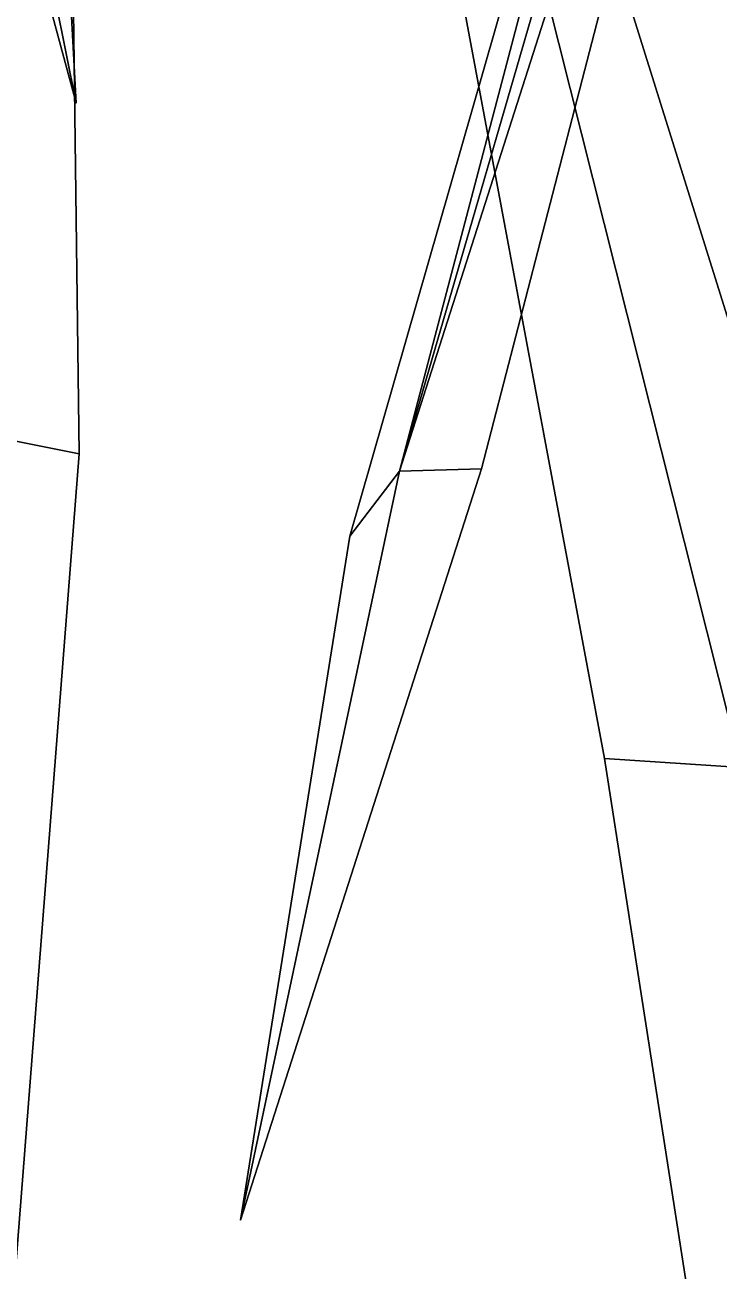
# Model space of a CAD drawing. Header units: metres. Extents: x -441 to 497, y -564 to 357.
# Drawn here: x -68.4 to -35.5, y -179.4 to -120.3 of the extents above; entities that cross this region are included whole.
import ezdxf

# ---------------------------------------------------------------- set-up
doc = ezdxf.new("R2010")
doc.units = ezdxf.units.M

msp = doc.modelspace()

# ---------------------------------------------------------------- linework, layer by layer
at = {"layer": 'Newplan_Leaf', "color": 3}
for points in [[(-72.02557, -139.428, 379.8932), (-78.3995, -136.5709, 381.4151), (-66.9717, -51.6325, 323.2952)], [(-72.02557, -139.428, 379.8932), (-66.9717, -51.6325, 323.2952), (-78.3995, -136.5709, 381.4151)], [(-66.9717, -51.6325, 323.2952), (-65.8375, -140.6524, 375.7707), (-72.02557, -139.428, 379.8932)], [(-66.9717, -51.6325, 323.2952), (-72.02557, -139.428, 379.8932), (-65.8375, -140.6524, 375.7707)], [(-59.3214, -56.738, 316.1602), (-29.01219, -153.7326, 334.946), (-34.4723, -155.5293, 339.8188)], [(-59.3214, -56.738, 316.1602), (-34.4723, -155.5293, 339.8188), (-29.01219, -153.7326, 334.946)], [(-34.4723, -155.5293, 339.8188), (-40.9414, -155.0941, 342.8301), (-59.3214, -56.738, 316.1602)], [(-34.4723, -155.5293, 339.8188), (-59.3214, -56.738, 316.1602), (-40.9414, -155.0941, 342.8301)], [(-58.237, -71.7012, 134.8808), (-101.9673, -129.8455, 160.995), (-103.0809, -131.8262, 155.1427)], [(-58.237, -71.7012, 134.8808), (-103.0809, -131.8262, 155.1427), (-101.9673, -129.8455, 160.995)], [(-57.4451, -71.8976, 138.2448), (-101.9673, -129.8455, 160.995), (-58.237, -71.7012, 134.8808)], [(-57.4451, -71.8976, 138.2448), (-58.237, -71.7012, 134.8808), (-101.9673, -129.8455, 160.995)], [(-56.2063, -71.807, 141.4265), (-101.9673, -129.8455, 160.995), (-57.4451, -71.8976, 138.2448)], [(-56.2063, -71.807, 141.4265), (-57.4451, -71.8976, 138.2448), (-101.9673, -129.8455, 160.995)], [(-56.2063, -71.807, 141.4265), (-99.5103, -130.987, 165.2241), (-101.9673, -129.8455, 160.995)], [(-56.2063, -71.807, 141.4265), (-101.9673, -129.8455, 160.995), (-99.5103, -130.987, 165.2241)], [(-30.5034, -78.4591, 162.4794), (-50.6563, -141.4822, 200.7861), (-32.6181, -79.3216, 159.9396)], [(-30.5034, -78.4591, 162.4794), (-32.6181, -79.3216, 159.9396), (-50.6563, -141.4822, 200.7861)], [(-30.5034, -78.4591, 162.4794), (-46.7744, -141.3682, 203.9708), (-50.6563, -141.4822, 200.7861)], [(-30.5034, -78.4591, 162.4794), (-50.6563, -141.4822, 200.7861), (-46.7744, -141.3682, 203.9708)], [(-32.6181, -79.3216, 159.9396), (-50.6563, -141.4822, 200.7861), (-34.4594, -79.8363, 157.0541)], [(-32.6181, -79.3216, 159.9396), (-34.4594, -79.8363, 157.0541), (-50.6563, -141.4822, 200.7861)], [(-34.4594, -79.8363, 157.0541), (-50.6563, -141.4822, 200.7861), (-53.0065, -144.5525, 195.8401)], [(-34.4594, -79.8363, 157.0541), (-53.0065, -144.5525, 195.8401), (-50.6563, -141.4822, 200.7861)], [(-65.9818, -124.0314, 229.5561), (-69.3988, -106.9855, 228.08), (-70.5167, -107.2998, 229.9159)], [(-65.9818, -124.0314, 229.5561), (-70.5167, -107.2998, 229.9159), (-69.3988, -106.9855, 228.08)], [(-65.9818, -124.0314, 229.5561), (-66.8948, -107.0105, 227.0302), (-69.3988, -106.9855, 228.08)], [(-65.9818, -124.0314, 229.5561), (-69.3988, -106.9855, 228.08), (-66.8948, -107.0105, 227.0302)], [(-65.8375, -140.6524, 375.7707), (-70.1406, -195.7437, 398.9887), (-72.02557, -139.428, 379.8932)], [(-65.8375, -140.6524, 375.7707), (-72.02557, -139.428, 379.8932), (-70.1406, -195.7437, 398.9887)], [(-58.1988, -176.9908, 218.3799), (-50.6563, -141.4822, 200.7861), (-46.7744, -141.3682, 203.9708)], [(-58.1988, -176.9908, 218.3799), (-46.7744, -141.3682, 203.9708), (-50.6563, -141.4822, 200.7861)], [(-58.1988, -176.9908, 218.3799), (-53.0065, -144.5525, 195.8401), (-50.6563, -141.4822, 200.7861)], [(-58.1988, -176.9908, 218.3799), (-50.6563, -141.4822, 200.7861), (-53.0065, -144.5525, 195.8401)], [(-34.4723, -155.5293, 339.8188), (-31.8984, -213.221, 345.5142), (-40.9414, -155.0941, 342.8301)], [(-34.4723, -155.5293, 339.8188), (-40.9414, -155.0941, 342.8301), (-31.8984, -213.221, 345.5142)], [(-95.3547, -158.8848, 202.2128), (-60.01855, -255.4021, 171.8959), (-99.2222, -159.4244, 199.4434)], [(-95.3547, -158.8848, 202.2128), (-99.2222, -159.4244, 199.4434), (-60.01855, -255.4021, 171.8959)], [(-95.3547, -158.8848, 202.2128), (-53.4059, -254.4179, 174.1001), (-60.01855, -255.4021, 171.8959)], [(-95.3547, -158.8848, 202.2128), (-60.01855, -255.4021, 171.8959), (-53.4059, -254.4179, 174.1001)], [(-99.2222, -159.4244, 199.4434), (-60.01855, -255.4021, 171.8959), (-103.2117, -159.1868, 196.6929)], [(-99.2222, -159.4244, 199.4434), (-103.2117, -159.1868, 196.6929), (-60.01855, -255.4021, 171.8959)], [(-103.2117, -159.1868, 196.6929), (-60.01855, -255.4021, 171.8959), (-65.01606, -256.0109, 164.6791)], [(-103.2117, -159.1868, 196.6929), (-65.01606, -256.0109, 164.6791), (-60.01855, -255.4021, 171.8959)], [(-109.5522, -171.8996, 391.2893), (-65.6734, -180.4523, 346.7983), (-72.7602, -182.8297, 340.2483)], [(-109.5522, -171.8996, 391.2893), (-72.7602, -182.8297, 340.2483), (-65.6734, -180.4523, 346.7983)]]:
    msp.add_3dface(points, dxfattribs=at)

doc.saveas('drawing.dxf')
